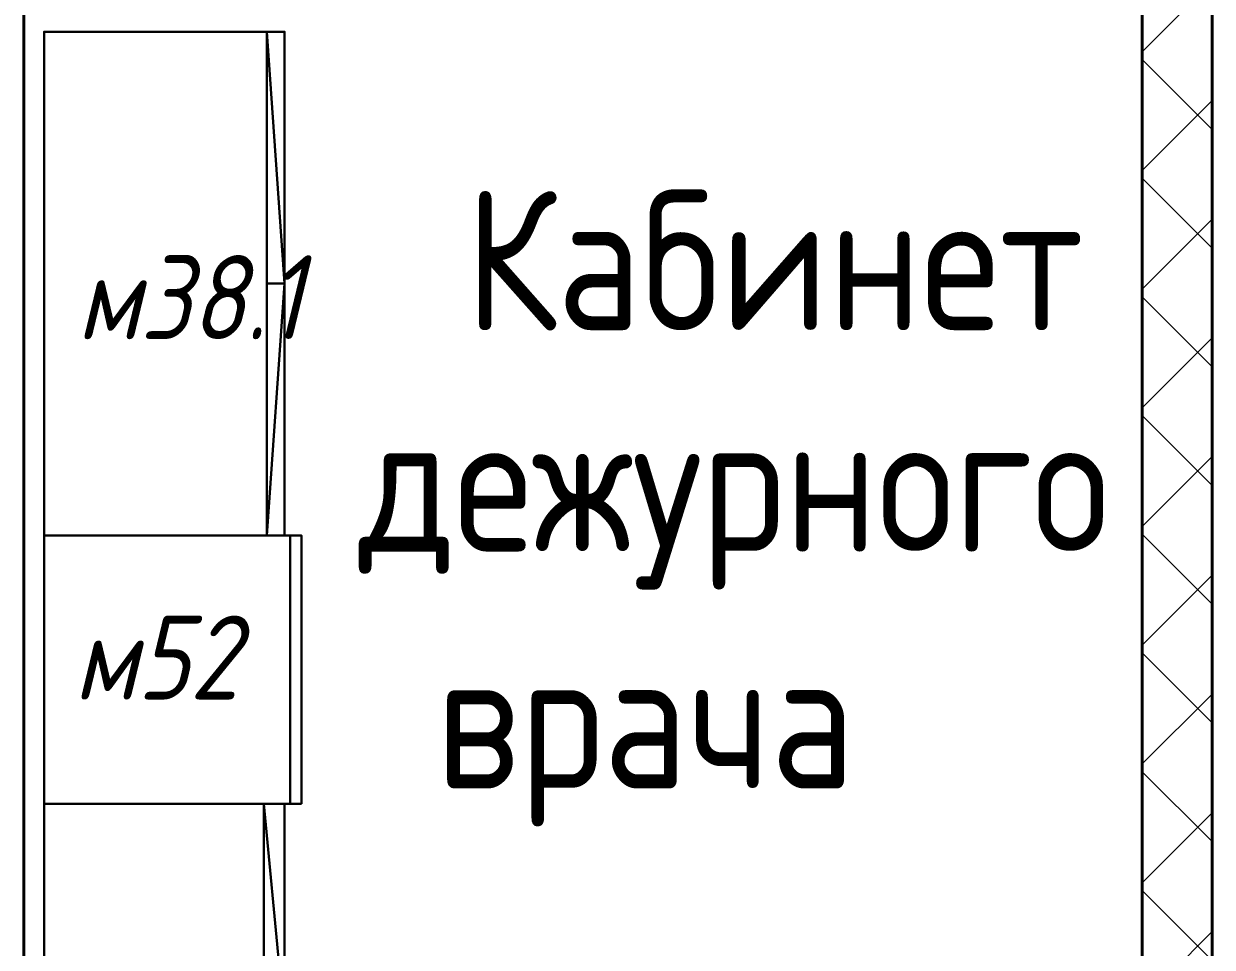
# Model space of a CAD drawing. Header units: millimetres. Extents: x -32954 to 151739, y -65671 to 56243.
# Drawn here: x -5175 to -3050, y -51734 to -50084 of the extents above; entities that cross this region are included whole.
import ezdxf

# ---------------------------------------------------------------- set-up
doc = ezdxf.new("R2010")
doc.units = ezdxf.units.MM
for name, color, linetype, lineweight in [('I-FURN-IDEN', 7, 'Continuous', 9), ('Марки помещений', 7, 'Continuous', 18), ('Стены разрез', 7, 'Continuous', 40), ('ТХ_оборудование', 6, 'Continuous', 30)]:
    doc.layers.add(name, color=color, linetype=linetype, lineweight=lineweight)
doc.styles.add('GOST Common', font='GOST_Common.ttf', dxfattribs={"width": 0.9, "height": 250})
doc.styles.add('GOST Common_I', font='GOST_Common Italic.ttf', dxfattribs={"width": 0.9, "height": 150})

# ---------------------------------------------------------------- blocks, each defined once
blk = doc.blocks.new('Шкаф 38.1')
at = {"layer": 'ТХ_оборудование', "color": 1}
for p, q in [((44509.5, 435518.9), (44478.1, 435068.9)), ((44509.5, 435518.9), (44509.5, 434618.9)), ((44509.5, 435068.9), (44478.1, 435068.9)), ((44478.1, 435068.9), (44509.5, 434618.9))]:
    blk.add_line(p, q, dxfattribs=at)
blk.add_lwpolyline([(44478.1, 435518.9), (44478.1, 434618.9), (44908.1, 434618.9), (44908.1, 435518.9)], close=True, dxfattribs=at)
blk = doc.blocks.new('Шкаф для медикаментов м52')
at = {"layer": 'ТХ_оборудование'}
blk.add_line((31280.9, 435618.8), (31280.9, 435138.8), dxfattribs=at)
blk.add_lwpolyline([(31300.9, 435138.8), (31300.9, 435618.8), (30840.9, 435618.8), (30840.9, 435138.8)], close=True, dxfattribs=at)
blk = doc.blocks.new('Шкаф серый одежды')
at = {"layer": 'ТХ_оборудование', "color": 253, "true_color": 0x9898cc}
for p, q in [((32471, 433110), (32080.2, 433073.2)), ((32980.2, 433073.2), (32591, 433110)), ((32080.2, 433073.2), (32980.2, 433073.2))]:
    blk.add_line(p, q, dxfattribs=at)
blk.add_lwpolyline([(32080.2, 432680), (32980.2, 432680), (32980.2, 433110), (32080.2, 433110)], close=True, dxfattribs=at)

msp = doc.modelspace()

# ---------------------------------------------------------------- hatches: boundary and pattern name
at = {"layer": 'Стены разрез', "lineweight": 9}
h = msp.add_hatch(dxfattribs=at)
h.set_pattern_fill('FP_1', color=256, style=0, pattern_type=2)
h.set_pattern_definition([(45, (-1e-11, -50353.12), (-106.066, 106.066), []), (135, (-1e-11, -50353.12), (-106.066, -106.066), [])])
h.paths.add_polyline_path([(-3050, -53723.1), (-3050, -48303.1), (-3175, -48303.1), (-3175, -53723.1), (-3118.4, -53723.1)])

# ---------------------------------------------------------------- linework, layer by layer
at = {"layer": 'Стены разрез'}
for p, q in [((-5175, -53723.1), (-5175, -48323.1)), ((-3175, -48323.1), (-3175, -53723.1)), ((-3050, -53723.1), (-3050, -48323.1))]:
    msp.add_line(p, q, dxfattribs=at)

# ---------------------------------------------------------------- block references
at = {"layer": 'ТХ_оборудование', "color": 1}
for name, p, rotation in [('Шкаф 38.1', (39769.4, 384520.6), 180), ('Шкаф серый одежды', (-437818.7, -19398.1), 270)]:
    msp.add_blockref(name, p, dxfattribs=dict(at, rotation=rotation))
at = {"layer": 'ТХ_оборудование'}
msp.add_blockref('Шкаф для медикаментов м52', (-35979.5, -486617.1), dxfattribs=at)

# ---------------------------------------------------------------- texts
at = {"layer": 'I-FURN-IDEN', "char_height": 150, "attachment_point": 1, "style": 'GOST Common_I'}
for s, insert, width in [('38.1', (-4967.2, -50497.8), 382.405), ('\\fGOST Common|b0|i1|c204|p34|;\\W.9;м', (-5080.3, -50497.8), 137.089), ('52', (-4972.6, -51141.6), 209.24), ('\\fGOST Common|b0|i1|c204|p34|;\\W.9;м', (-5085.7, -51141.6), 137.089)]:
    msp.add_mtext(s, dxfattribs=dict(at, insert=insert, width=width))
at = {"layer": 'Марки помещений', "lineweight": 9, "char_height": 250, "attachment_point": 1, "style": 'GOST Common'}
for s, insert, width in [('Кабинет', (-4386.1, -50381.6), 1457.468), ('дежурного', (-4576.2, -50777.2), 1803.797), ('врача', (-4438.7, -51200.5), 1017.341)]:
    msp.add_mtext(s, dxfattribs=dict(at, insert=insert, width=width))

doc.saveas('drawing.dxf')
